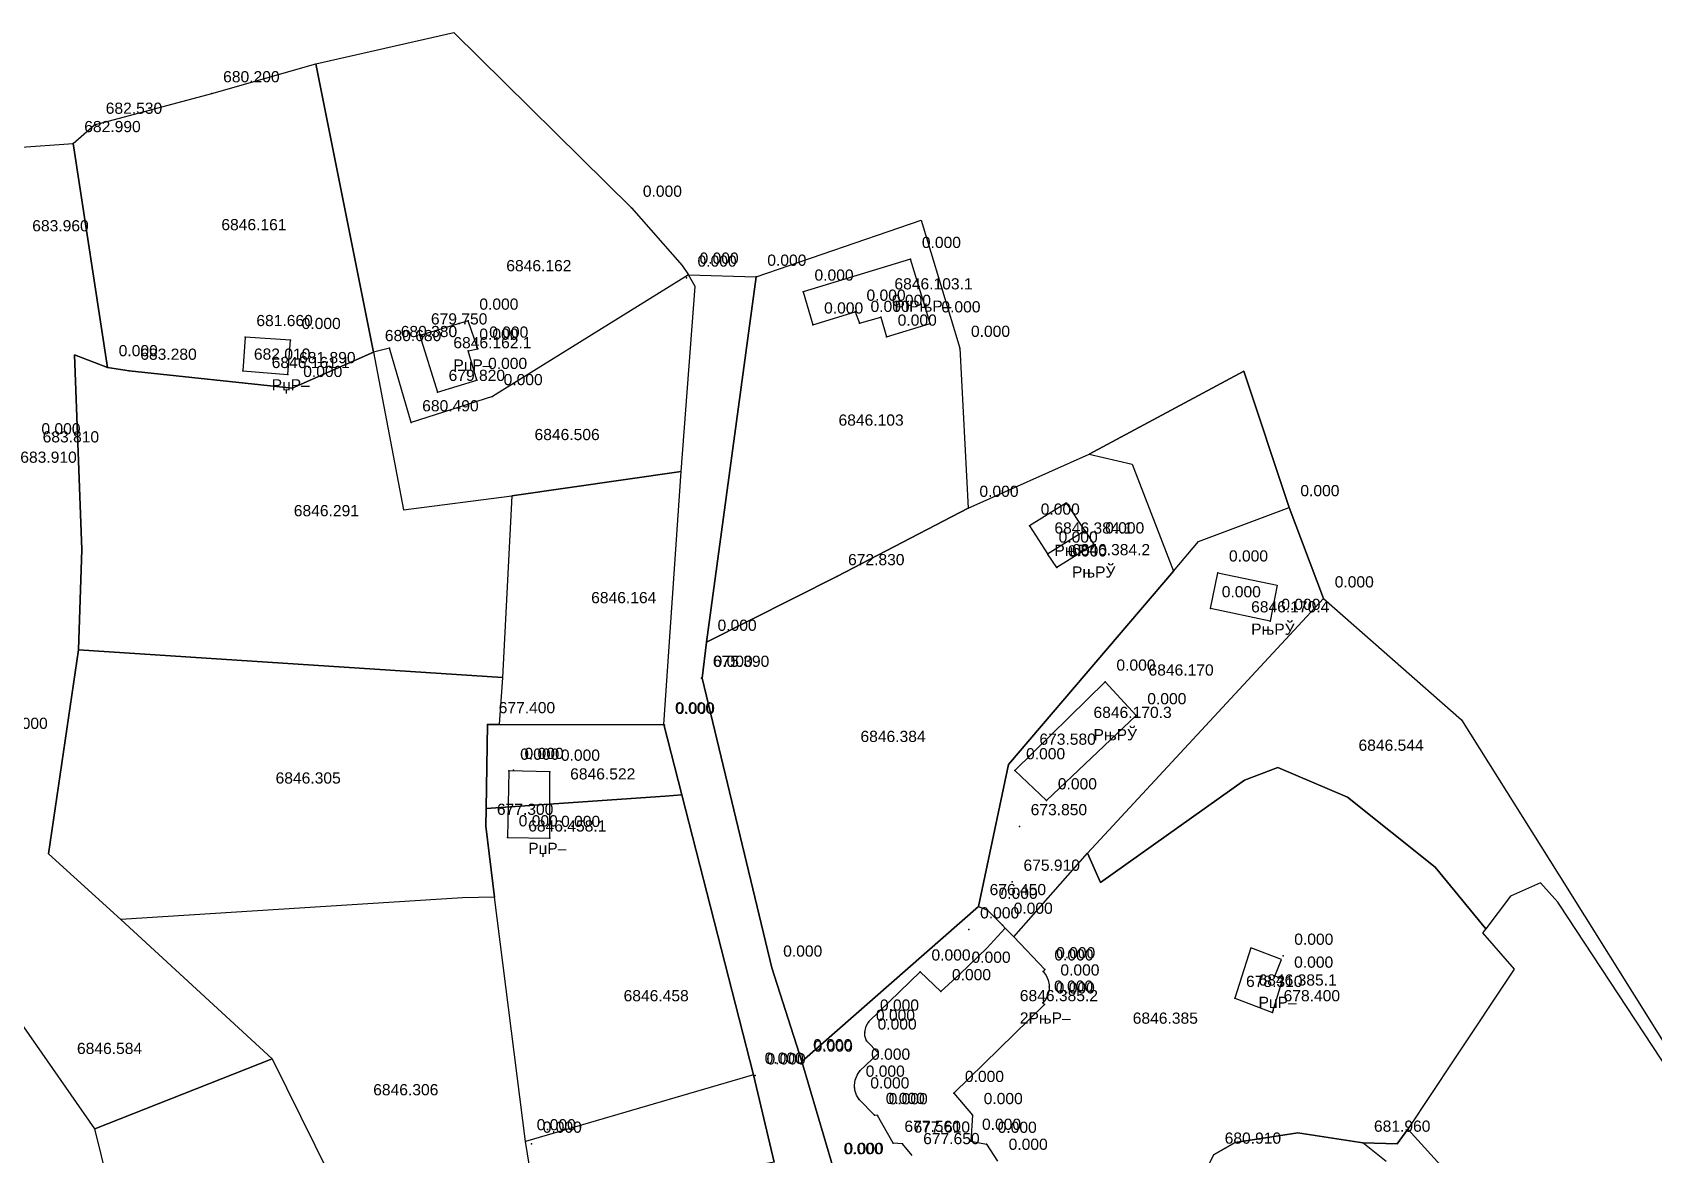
# Model space of a CAD drawing. Header units: metres. Extents: x 8504925 to 8509157, y 4588840 to 4591954.
# Drawn here: x 8507118.4 to 8507263.4, y 4589716.7 to 4589817.1 of the extents above; entities that cross this region are included whole.
import ezdxf

# ---------------------------------------------------------------- set-up
doc = ezdxf.new("R2010")
doc.units = ezdxf.units.M
for name, color, linetype in [('cad13', 30, 'Continuous'), ('cad140', 7, 'Continuous'), ('cad144', 7, 'Continuous'), ('cad146', 7, 'Continuous'), ('cad176', 7, 'Continuous'), ('cad_cont_1', 30, 'Continuous'), ('cad_cont_2', 7, 'Continuous'), ('cad_cont_3', 7, 'Continuous'), ('points', 1, 'Continuous'), ('texts', 7, 'Continuous')]:
    doc.layers.add(name, color=color, linetype=linetype)
doc.styles.get("Standard").update_dxf_attribs({"font": 'arial.ttf'})

msp = doc.modelspace()

# ---------------------------------------------------------------- linework, layer by layer
at = {"layer": 'cad13'}
for points in [[(8507198.73, 4589791.07), (8507196.98, 4589796.83), (8507187.38, 4589793.91), (8507188.24, 4589790.97), (8507192.03, 4589792.11), (8507192.39, 4589791.11), (8507194.3, 4589791.65), (8507194.82, 4589789.88), (8507198.73, 4589791.07)], [(8507154.66, 4589784.94), (8507158.19, 4589786.01), (8507157.41, 4589788.62), (8507158.29, 4589788.81), (8507157.41, 4589791.31), (8507153.08, 4589789.99), (8507154.66, 4589784.94)], [(8507141.29, 4589786.53), (8507141.52, 4589789.58), (8507137.47, 4589789.84), (8507137.25, 4589786.84), (8507141.29, 4589786.53)], [(8507212.55, 4589772.55), (8507210.93, 4589775.04), (8507207.61, 4589772.98), (8507209.21, 4589770.48)], [(8507212.55, 4589772.55), (8507213.37, 4589771.3), (8507210.04, 4589769.24), (8507209.21, 4589770.48)], [(8507209.21, 4589770.48), (8507212.55, 4589772.55)], [(8507229.76, 4589767.66), (8507229.13, 4589764.46), (8507223.8, 4589765.59), (8507224.44, 4589768.79), (8507229.76, 4589767.66)], [(8507209.14, 4589748.41), (8507217.14, 4589756.02), (8507214.38, 4589759.03), (8507206.3, 4589751.1), (8507209.14, 4589748.41)], [(8507161.06, 4589751.06), (8507160.93, 4589745.1), (8507164.72, 4589745.05), (8507164.7, 4589750.97), (8507161.06, 4589751.06)], [(8507197.1, 4589716.68), (8507196.24, 4589717.71), (8507195.42, 4589717.78), (8507194.01, 4589720.24), (8507193.75, 4589720.27), (8507192.37, 4589721.66), (8507192.132, 4589722.056), (8507191.99, 4589722.496), (8507191.951, 4589722.957), (8507192.016, 4589723.415), (8507192.182, 4589723.847), (8507192.44, 4589724.23), (8507194.09, 4589725.83), (8507193.02, 4589726.93), (8507192.89, 4589727.358), (8507192.87, 4589727.71), (8507192.999, 4589728.236), (8507193.25, 4589728.64), (8507197.84, 4589733.1), (8507199.67, 4589731.34), (8507201.42, 4589732.9), (8507203.8, 4589735.21), (8507205.42, 4589737.01)], [(8507206.2, 4589736.22), (8507208.99, 4589733.3), (8507208.83, 4589733.11), (8507209.092, 4589732.757), (8507209.272, 4589732.356), (8507209.361, 4589731.925), (8507209.37, 4589731.76), (8507209.355, 4589731.485), (8507209.256, 4589731.057), (8507209.067, 4589730.66), (8507208.8, 4589730.31), (8507208.95, 4589730.16), (8507200.83, 4589722.24), (8507202.51, 4589720.26), (8507202.36, 4589717.96), (8507203.76, 4589717.69), (8507204.74, 4589716.17)], [(8507229.33, 4589729.46), (8507230.27, 4589732.46), (8507229.55, 4589732.69), (8507230.15, 4589734.19), (8507227.4, 4589735.24), (8507225.97, 4589730.74), (8507229.33, 4589729.46)]]:
    msp.add_lwpolyline(points, dxfattribs=at)
at = {"layer": 'cad140'}
for points in [[(8507220.47, 4589768.93), (8507222.73, 4589771.58), (8507230.83, 4589774.63)], [(8507230.83, 4589774.63), (8507233.9, 4589766.47)], [(8507203.04, 4589738.95), (8507205.72, 4589751.65), (8507220.47, 4589768.93)], [(8507233.9, 4589766.47), (8507246.23, 4589755.64), (8507254.93, 4589741.76)], [(8507159.012, 4589747.689), (8507159.14, 4589755.22)], [(8507158.98, 4589746.13), (8507159.012, 4589747.689)], [(8507254.93, 4589741.76), (8507263.96, 4589727.35), (8507274.62, 4589710.28), (8507276.96, 4589706.33)], [(8507187.26, 4589725.07), (8507203.04, 4589738.95)], [(8507237.41, 4589717.79), (8507231.6, 4589718.69), (8507226.01, 4589717.84), (8507224.06, 4589716.72), (8507213.03, 4589694.31), (8507211.09, 4589692.33), (8507208.86, 4589691.45), (8507206.14, 4589691.98), (8507202.75, 4589695.72), (8507198.84, 4589701.54), (8507196.86, 4589704.38), (8507196.25, 4589704.01), (8507189.99, 4589715.78), (8507187.26, 4589725.07)], [(8507239.49, 4589716.13), (8507237.41, 4589717.79)]]:
    msp.add_lwpolyline(points, dxfattribs=at)
at = {"layer": 'cad144'}
for points in [[(8507143.78, 4589814.29), (8507156.12, 4589817.11)], [(8507156.12, 4589817.11), (8507172.03, 4589801.41), (8507176.55, 4589796.25), (8507177.1, 4589795.42)], [(8507122.08, 4589807.19), (8507124, 4589808.83), (8507134.5, 4589811.65), (8507143.78, 4589814.29)], [(8507143.78, 4589814.29), (8507148.96, 4589788.5)], [(8507125.16, 4589787.15), (8507122.08, 4589807.19)], [(8507183.16, 4589795.24), (8507197.93, 4589800.31)], [(8507197.93, 4589800.31), (8507201.37, 4589788.88), (8507202.13, 4589774.57)], [(8507177.1, 4589795.42), (8507159.58, 4589784.56), (8507152.3, 4589782.22), (8507150.38, 4589788.86), (8507148.96, 4589788.5)], [(8507178.71, 4589762.59), (8507183.16, 4589795.24)], [(8507148.96, 4589788.5), (8507141.66, 4589785.29), (8507127.09, 4589786.83), (8507125.16, 4589787.15)], [(8507202.13, 4589774.57), (8507190.38, 4589768.46), (8507178.71, 4589762.59)], [(8507184.58, 4589733.45), (8507178.35, 4589759.37), (8507178.71, 4589762.59)], [(8507160.17, 4589755.2), (8507159.14, 4589755.22)], [(8507160.17, 4589755.2), (8507174.91, 4589755.2)], [(8507174.91, 4589755.2), (8507176.516, 4589748.911)], [(8507176.516, 4589748.911), (8507182.92, 4589723.87)], [(8507159.78, 4589739.78), (8507158.98, 4589746.13)], [(8507162.54, 4589717.92), (8507159.78, 4589739.78)], [(8507182.92, 4589723.87), (8507162.54, 4589717.92)], [(8507163.403, 4589712.152), (8507163.36, 4589712.77), (8507162.54, 4589717.92)]]:
    msp.add_lwpolyline(points, dxfattribs=at)
at = {"layer": 'cad146'}
for points in [[(8507176.47, 4589777.84), (8507177.7, 4589794.4), (8507177.1, 4589795.42)], [(8507148.96, 4589788.5), (8507151.62, 4589774.4), (8507161.31, 4589775.65)], [(8507122.58, 4589761.88), (8507122.85, 4589770.86), (8507122.22, 4589788.27), (8507125.16, 4589787.15)], [(8507212.94, 4589779.38), (8507216.79, 4589778.5), (8507220.47, 4589768.93)], [(8507161.31, 4589775.65), (8507176.47, 4589777.84)], [(8507174.91, 4589755.2), (8507176.47, 4589777.84)], [(8507161.31, 4589775.65), (8507160.49, 4589759.41)], [(8507212.8, 4589743.7), (8507233.9, 4589766.47)], [(8507126.34, 4589737.77), (8507119.87, 4589743.64), (8507122.58, 4589761.88)], [(8507122.58, 4589761.88), (8507160.49, 4589759.41)], [(8507160.49, 4589759.41), (8507160.17, 4589755.2)], [(8507212.8, 4589743.7), (8507213.96, 4589741.08), (8507226.84, 4589750.22), (8507229.81, 4589751.38), (8507236.05, 4589748.71), (8507243.89, 4589742.45), (8507248.4, 4589736.94)], [(8507159.012, 4589747.689), (8507175.019, 4589748.805), (8507176.516, 4589748.911)], [(8507206.2, 4589736.22), (8507212.8, 4589743.7)], [(8507274.77, 4589704.61), (8507277.25, 4589705.12), (8507265.59, 4589723.03), (8507254.98, 4589739.14), (8507254.84, 4589739.33), (8507253.29, 4589741.04), (8507250.62, 4589739.87), (8507248.4, 4589736.94)], [(8507159.78, 4589739.78), (8507156.91, 4589739.71), (8507126.34, 4589737.77)], [(8507139.88, 4589725.32), (8507126.34, 4589737.77)], [(8507203.04, 4589738.95), (8507203.84, 4589738.62), (8507205.19, 4589737.28), (8507205.42, 4589737.01)], [(8507205.42, 4589737.01), (8507206.2, 4589736.22)], [(8507248.4, 4589736.94), (8507248.12, 4589736.57), (8507250.94, 4589733.34), (8507245.55, 4589725.21), (8507241.44, 4589719.01)], [(8507187.26, 4589725.07), (8507184.58, 4589733.45)], [(8507124.03, 4589719.04), (8507115.53, 4589731.21), (8507112.4, 4589731.96)], [(8507124.03, 4589719.04), (8507139.88, 4589725.32)], [(8507139.88, 4589725.32), (8507151.33, 4589702.15), (8507163.8, 4589702.62)], [(8507182.92, 4589723.87), (8507184.76, 4589716.06)], [(8507127.03, 4589706.87), (8507124.03, 4589719.04)], [(8507241.44, 4589719.01), (8507240.48, 4589717.7), (8507237.41, 4589717.79)], [(8507262.35, 4589694.25), (8507260.48, 4589696.18), (8507252.86, 4589706.68), (8507248.24, 4589711.53), (8507241.44, 4589719.01)]]:
    msp.add_lwpolyline(points, dxfattribs=at)
at = {"layer": 'cad176'}
for points in [[(8507117.052, 4589806.814), (8507122.08, 4589807.19)], [(8507177.1, 4589795.42), (8507183.16, 4589795.24)], [(8507212.94, 4589779.38), (8507226.77, 4589786.81), (8507230.83, 4589774.63)], [(8507202.13, 4589774.57), (8507212.94, 4589779.38)]]:
    msp.add_lwpolyline(points, dxfattribs=at)
at = {"layer": 'cad_cont_1'}
for points in [[(8507198.73, 4589791.07), (8507196.98, 4589796.83), (8507187.38, 4589793.91), (8507188.24, 4589790.97), (8507192.03, 4589792.11), (8507192.39, 4589791.11), (8507194.3, 4589791.65), (8507194.82, 4589789.88), (8507198.73, 4589791.07)], [(8507154.66, 4589784.94), (8507158.19, 4589786.01), (8507157.41, 4589788.62), (8507158.29, 4589788.81), (8507157.41, 4589791.31), (8507153.08, 4589789.99), (8507154.66, 4589784.94)], [(8507141.29, 4589786.53), (8507141.52, 4589789.58), (8507137.47, 4589789.84), (8507137.25, 4589786.84), (8507141.29, 4589786.53)], [(8507209.21, 4589770.48), (8507212.55, 4589772.55), (8507212.55, 4589772.55), (8507210.93, 4589775.04), (8507207.61, 4589772.98), (8507209.21, 4589770.48)], [(8507209.21, 4589770.48), (8507212.55, 4589772.55), (8507212.55, 4589772.55), (8507213.37, 4589771.3), (8507210.04, 4589769.24), (8507209.21, 4589770.48)], [(8507229.76, 4589767.66), (8507229.13, 4589764.46), (8507223.8, 4589765.59), (8507224.44, 4589768.79), (8507229.76, 4589767.66)], [(8507209.14, 4589748.41), (8507217.14, 4589756.02), (8507214.38, 4589759.03), (8507206.3, 4589751.1), (8507209.14, 4589748.41)], [(8507161.06, 4589751.06), (8507160.93, 4589745.1), (8507164.72, 4589745.05), (8507164.7, 4589750.97), (8507161.06, 4589751.06)], [(8507197.1, 4589716.68), (8507196.24, 4589717.71), (8507195.42, 4589717.78), (8507194.01, 4589720.24), (8507193.75, 4589720.27), (8507192.37, 4589721.66), (8507192.132, 4589722.056), (8507191.99, 4589722.496), (8507191.951, 4589722.957), (8507192.016, 4589723.415), (8507192.182, 4589723.847), (8507192.44, 4589724.23), (8507194.09, 4589725.83), (8507193.02, 4589726.93), (8507192.89, 4589727.358), (8507192.87, 4589727.71), (8507192.999, 4589728.236), (8507193.25, 4589728.64), (8507197.84, 4589733.1), (8507199.67, 4589731.34), (8507201.42, 4589732.9), (8507203.8, 4589735.21), (8507205.42, 4589737.01)], [(8507205.42, 4589737.01), (8507206.2, 4589736.22), (8507206.2, 4589736.22), (8507208.99, 4589733.3), (8507208.83, 4589733.11), (8507209.092, 4589732.757), (8507209.272, 4589732.356), (8507209.361, 4589731.925), (8507209.37, 4589731.76), (8507209.355, 4589731.485), (8507209.256, 4589731.057), (8507209.067, 4589730.66), (8507208.8, 4589730.31), (8507208.95, 4589730.16), (8507200.83, 4589722.24), (8507202.51, 4589720.26), (8507202.36, 4589717.96), (8507203.76, 4589717.69), (8507204.74, 4589716.17)], [(8507229.33, 4589729.46), (8507230.27, 4589732.46), (8507229.55, 4589732.69), (8507230.15, 4589734.19), (8507227.4, 4589735.24), (8507225.97, 4589730.74), (8507229.33, 4589729.46)]]:
    msp.add_lwpolyline(points, dxfattribs=at)
at = {"layer": 'cad_cont_2'}
for points in [[(8507143.78, 4589814.29), (8507156.12, 4589817.11), (8507156.12, 4589817.11), (8507172.03, 4589801.41), (8507176.55, 4589796.25), (8507177.1, 4589795.42), (8507177.1, 4589795.42), (8507159.58, 4589784.56), (8507152.3, 4589782.22), (8507150.38, 4589788.86), (8507148.96, 4589788.5), (8507148.96, 4589788.5), (8507143.78, 4589814.29)], [(8507125.16, 4589787.15), (8507122.08, 4589807.19), (8507122.08, 4589807.19), (8507124, 4589808.83), (8507134.5, 4589811.65), (8507143.78, 4589814.29), (8507143.78, 4589814.29), (8507148.96, 4589788.5), (8507148.96, 4589788.5), (8507141.66, 4589785.29), (8507127.09, 4589786.83), (8507125.16, 4589787.15)], [(8507117.052, 4589806.814), (8507122.08, 4589807.19), (8507122.08, 4589807.19), (8507125.16, 4589787.15), (8507125.16, 4589787.15), (8507122.22, 4589788.27), (8507122.85, 4589770.86), (8507122.58, 4589761.88), (8507122.58, 4589761.88), (8507119.87, 4589743.64), (8507126.34, 4589737.77), (8507126.34, 4589737.77), (8507139.88, 4589725.32), (8507139.88, 4589725.32), (8507124.03, 4589719.04), (8507124.03, 4589719.04), (8507115.53, 4589731.21)], [(8507202.13, 4589774.57), (8507190.38, 4589768.46), (8507178.71, 4589762.59), (8507178.71, 4589762.59), (8507183.16, 4589795.24), (8507183.16, 4589795.24), (8507197.93, 4589800.31), (8507197.93, 4589800.31), (8507201.37, 4589788.88), (8507202.13, 4589774.57)], [(8507177.1, 4589795.42), (8507159.58, 4589784.56), (8507152.3, 4589782.22), (8507150.38, 4589788.86), (8507148.96, 4589788.5), (8507148.96, 4589788.5), (8507151.62, 4589774.4), (8507161.31, 4589775.65), (8507161.31, 4589775.65), (8507176.47, 4589777.84), (8507176.47, 4589777.84), (8507177.7, 4589794.4), (8507177.1, 4589795.42)], [(8507174.91, 4589755.2), (8507176.47, 4589777.84), (8507176.47, 4589777.84), (8507177.7, 4589794.4), (8507177.1, 4589795.42), (8507177.1, 4589795.42), (8507183.16, 4589795.24), (8507183.16, 4589795.24), (8507178.71, 4589762.59), (8507178.71, 4589762.59), (8507178.35, 4589759.37), (8507184.58, 4589733.45), (8507184.58, 4589733.45), (8507187.26, 4589725.07), (8507187.26, 4589725.07), (8507189.99, 4589715.78)], [(8507122.58, 4589761.88), (8507122.85, 4589770.86), (8507122.22, 4589788.27), (8507125.16, 4589787.15), (8507125.16, 4589787.15), (8507127.09, 4589786.83), (8507141.66, 4589785.29), (8507148.96, 4589788.5), (8507148.96, 4589788.5), (8507151.62, 4589774.4), (8507161.31, 4589775.65), (8507161.31, 4589775.65), (8507160.49, 4589759.41), (8507160.49, 4589759.41), (8507122.58, 4589761.88)], [(8507203.04, 4589738.95), (8507203.84, 4589738.62), (8507205.19, 4589737.28), (8507205.42, 4589737.01), (8507205.42, 4589737.01), (8507206.2, 4589736.22), (8507206.2, 4589736.22), (8507212.8, 4589743.7), (8507212.8, 4589743.7), (8507233.9, 4589766.47), (8507233.9, 4589766.47), (8507230.83, 4589774.63), (8507230.83, 4589774.63), (8507226.77, 4589786.81), (8507212.94, 4589779.38), (8507212.94, 4589779.38), (8507216.79, 4589778.5), (8507220.47, 4589768.93), (8507220.47, 4589768.93), (8507205.72, 4589751.65), (8507203.04, 4589738.95)], [(8507184.58, 4589733.45), (8507178.35, 4589759.37), (8507178.71, 4589762.59), (8507178.71, 4589762.59), (8507190.38, 4589768.46), (8507202.13, 4589774.57), (8507202.13, 4589774.57), (8507212.94, 4589779.38), (8507212.94, 4589779.38), (8507216.79, 4589778.5), (8507220.47, 4589768.93), (8507220.47, 4589768.93), (8507205.72, 4589751.65), (8507203.04, 4589738.95), (8507203.04, 4589738.95), (8507187.26, 4589725.07), (8507187.26, 4589725.07), (8507184.58, 4589733.45)], [(8507160.17, 4589755.2), (8507174.91, 4589755.2), (8507174.91, 4589755.2), (8507176.47, 4589777.84), (8507176.47, 4589777.84), (8507161.31, 4589775.65), (8507161.31, 4589775.65), (8507160.49, 4589759.41), (8507160.49, 4589759.41), (8507160.17, 4589755.2)], [(8507127.03, 4589706.87), (8507124.03, 4589719.04), (8507124.03, 4589719.04), (8507115.53, 4589731.21), (8507112.4, 4589731.96), (8507112.4, 4589731.96), (8507105.89, 4589733.52), (8507105.89, 4589733.52), (8507097.3, 4589742.2), (8507080.85, 4589748.86), (8507080.85, 4589748.86), (8507069.08, 4589753.64), (8507057.74, 4589760.93), (8507052.32, 4589766.41), (8507052.32, 4589766.41), (8507053.32, 4589763.76), (8507059.57, 4589755.08), (8507044.66, 4589745.52), (8507044.66, 4589745.52), (8507042.49, 4589744.57)], [(8507212.8, 4589743.7), (8507233.9, 4589766.47), (8507233.9, 4589766.47), (8507246.23, 4589755.64), (8507254.93, 4589741.76), (8507254.93, 4589741.76), (8507263.96, 4589727.35), (8507274.62, 4589710.28)], [(8507126.34, 4589737.77), (8507119.87, 4589743.64), (8507122.58, 4589761.88), (8507122.58, 4589761.88), (8507160.49, 4589759.41), (8507160.49, 4589759.41), (8507160.17, 4589755.2), (8507160.17, 4589755.2), (8507159.14, 4589755.22), (8507159.14, 4589755.22), (8507159.012, 4589747.689), (8507159.012, 4589747.689), (8507158.98, 4589746.13), (8507158.98, 4589746.13), (8507159.78, 4589739.78), (8507159.78, 4589739.78), (8507156.91, 4589739.71), (8507126.34, 4589737.77)], [(8507159.012, 4589747.689), (8507159.14, 4589755.22), (8507159.14, 4589755.22), (8507160.17, 4589755.2), (8507160.17, 4589755.2), (8507174.91, 4589755.2), (8507174.91, 4589755.2), (8507176.516, 4589748.911), (8507176.516, 4589748.911), (8507175.019, 4589748.805), (8507159.012, 4589747.689)], [(8507184.76, 4589716.06), (8507182.92, 4589723.87), (8507182.92, 4589723.87), (8507176.516, 4589748.911), (8507176.516, 4589748.911), (8507174.91, 4589755.2)], [(8507189.99, 4589715.78), (8507187.26, 4589725.07), (8507187.26, 4589725.07), (8507203.04, 4589738.95), (8507203.04, 4589738.95), (8507203.84, 4589738.62), (8507205.19, 4589737.28), (8507205.42, 4589737.01), (8507205.42, 4589737.01), (8507206.2, 4589736.22), (8507206.2, 4589736.22), (8507212.8, 4589743.7), (8507212.8, 4589743.7), (8507213.96, 4589741.08), (8507226.84, 4589750.22), (8507229.81, 4589751.38), (8507236.05, 4589748.71), (8507243.89, 4589742.45), (8507248.4, 4589736.94), (8507248.4, 4589736.94), (8507248.12, 4589736.57), (8507250.94, 4589733.34), (8507245.55, 4589725.21), (8507241.44, 4589719.01), (8507241.44, 4589719.01), (8507240.48, 4589717.7), (8507237.41, 4589717.79)], [(8507277.25, 4589705.12), (8507265.59, 4589723.03), (8507254.98, 4589739.14), (8507254.84, 4589739.33), (8507253.29, 4589741.04), (8507250.62, 4589739.87), (8507248.4, 4589736.94), (8507248.4, 4589736.94), (8507243.89, 4589742.45), (8507236.05, 4589748.71), (8507229.81, 4589751.38), (8507226.84, 4589750.22), (8507213.96, 4589741.08), (8507212.8, 4589743.7)], [(8507159.78, 4589739.78), (8507158.98, 4589746.13), (8507158.98, 4589746.13), (8507159.012, 4589747.689), (8507159.012, 4589747.689), (8507175.019, 4589748.805), (8507176.516, 4589748.911), (8507176.516, 4589748.911), (8507182.92, 4589723.87), (8507182.92, 4589723.87), (8507184.76, 4589716.06), (8507184.76, 4589716.06), (8507163.403, 4589712.152), (8507163.403, 4589712.152), (8507163.36, 4589712.77), (8507162.54, 4589717.92), (8507162.54, 4589717.92), (8507159.78, 4589739.78)], [(8507248.4, 4589736.94), (8507248.12, 4589736.57), (8507250.94, 4589733.34), (8507245.55, 4589725.21), (8507241.44, 4589719.01), (8507241.44, 4589719.01), (8507248.24, 4589711.53), (8507252.86, 4589706.68), (8507260.48, 4589696.18), (8507262.35, 4589694.25), (8507262.35, 4589694.25), (8507274.77, 4589704.61), (8507274.77, 4589704.61), (8507277.25, 4589705.12), (8507265.59, 4589723.03), (8507254.98, 4589739.14), (8507254.84, 4589739.33), (8507253.29, 4589741.04), (8507250.62, 4589739.87), (8507248.4, 4589736.94)], [(8507159.78, 4589739.78), (8507156.91, 4589739.71), (8507126.34, 4589737.77), (8507126.34, 4589737.77), (8507139.88, 4589725.32), (8507139.88, 4589725.32), (8507151.33, 4589702.15), (8507163.8, 4589702.62), (8507163.8, 4589702.62), (8507164.14, 4589704.14), (8507163.66, 4589708.55), (8507163.66, 4589708.55), (8507163.403, 4589712.152), (8507163.403, 4589712.152), (8507163.36, 4589712.77), (8507162.54, 4589717.92), (8507162.54, 4589717.92), (8507159.78, 4589739.78)], [(8507124.03, 4589719.04), (8507139.88, 4589725.32), (8507139.88, 4589725.32), (8507151.33, 4589702.15)], [(8507127.03, 4589706.87), (8507124.03, 4589719.04)], [(8507224.06, 4589716.72), (8507226.01, 4589717.84), (8507231.6, 4589718.69), (8507237.41, 4589717.79), (8507237.41, 4589717.79), (8507240.48, 4589717.7), (8507241.44, 4589719.01), (8507241.44, 4589719.01), (8507248.24, 4589711.53)], [(8507237.41, 4589717.79), (8507231.6, 4589718.69), (8507226.01, 4589717.84), (8507224.06, 4589716.72)]]:
    msp.add_lwpolyline(points, dxfattribs=at)
at = {"layer": 'cad_cont_3'}
msp.add_lwpolyline([(8507117.052, 4589806.814), (8507122.08, 4589807.19), (8507122.08, 4589807.19), (8507124, 4589808.83), (8507134.5, 4589811.65), (8507143.78, 4589814.29), (8507143.78, 4589814.29), (8507156.12, 4589817.11), (8507156.12, 4589817.11), (8507172.03, 4589801.41), (8507176.55, 4589796.25), (8507177.1, 4589795.42), (8507177.1, 4589795.42), (8507183.16, 4589795.24), (8507183.16, 4589795.24), (8507197.93, 4589800.31), (8507197.93, 4589800.31), (8507201.37, 4589788.88), (8507202.13, 4589774.57), (8507202.13, 4589774.57), (8507212.94, 4589779.38), (8507212.94, 4589779.38), (8507226.77, 4589786.81), (8507230.83, 4589774.63), (8507230.83, 4589774.63), (8507233.9, 4589766.47), (8507233.9, 4589766.47), (8507246.23, 4589755.64), (8507254.93, 4589741.76), (8507254.93, 4589741.76), (8507263.96, 4589727.35)], dxfattribs=at)
at = {"layer": 'points'}
for p in [(8507134.5, 4589811.65), (8507124, 4589808.83), (8507122.08, 4589807.19), (8507172.03, 4589801.41), (8507196.98, 4589796.83), (8507176.92, 4589795.16), (8507177.1, 4589795.42), (8507183.16, 4589795.24), (8507187.38, 4589793.91), (8507192.03, 4589792.11), (8507194.3, 4589791.65), (8507153.08, 4589789.99), (8507157.41, 4589791.31), (8507188.24, 4589790.97), (8507192.39, 4589791.11), (8507198.73, 4589791.07), (8507137.47, 4589789.84), (8507141.52, 4589789.58), (8507148.96, 4589788.5), (8507150.38, 4589788.86), (8507157.41, 4589788.62), (8507158.29, 4589788.81), (8507194.82, 4589789.88), (8507201.37, 4589788.88), (8507125.16, 4589787.15), (8507127.09, 4589786.83), (8507137.25, 4589786.84), (8507141.29, 4589786.53), (8507158.19, 4589786.01), (8507141.66, 4589785.29), (8507154.66, 4589784.94), (8507159.58, 4589784.56), (8507152.3, 4589782.22), (8507202.13, 4589774.57), (8507230.83, 4589774.63), (8507207.61, 4589772.98), (8507213.37, 4589771.3), (8507209.21, 4589770.48), (8507190.38, 4589768.46), (8507210.04, 4589769.24), (8507224.44, 4589768.79), (8507223.8, 4589765.59), (8507233.9, 4589766.47), (8507229.13, 4589764.46), (8507178.71, 4589762.59), (8507178.29, 4589759.37), (8507178.35, 4589759.37), (8507214.38, 4589759.03), (8507159.14, 4589755.22), (8507174.91, 4589755.2), (8507174.97, 4589755.16), (8507217.14, 4589756.02), (8507207.49, 4589752.4), (8507161.06, 4589751.06), (8507161.45, 4589751.13), (8507164.7, 4589750.97), (8507206.3, 4589751.1), (8507209.14, 4589748.41), (8507158.98, 4589746.13), (8507160.93, 4589745.1), (8507164.72, 4589745.05), (8507206.71, 4589746.1), (8507206.07, 4589741.13), (8507203.04, 4589738.95), (8507203.84, 4589738.62), (8507202.19, 4589736.87), (8507205.19, 4589737.28), (8507184.58, 4589733.45), (8507230.28, 4589734.51), (8507197.84, 4589733.1), (8507201.42, 4589732.9), (8507208.83, 4589733.11), (8507208.99, 4589733.3), (8507230.27, 4589732.46), (8507199.67, 4589731.34), (8507209.37, 4589731.76), (8507225.97, 4589730.74), (8507208.8, 4589730.31), (8507208.95, 4589730.16), (8507229.33, 4589729.46), (8507192.87, 4589727.71), (8507193.23, 4589728.62), (8507193.02, 4589726.93), (8507187.26, 4589725.07), (8507187.31, 4589724.95), (8507182.92, 4589723.87), (8507183.09, 4589723.81), (8507192.44, 4589724.23), (8507191.96, 4589722.71), (8507200.83, 4589722.24), (8507192.37, 4589721.66), (8507193.75, 4589720.27), (8507194.01, 4589720.24), (8507202.51, 4589720.26), (8507162.54, 4589717.92), (8507163.08, 4589717.7), (8507195.42, 4589717.78), (8507196.24, 4589717.71), (8507202.36, 4589717.96), (8507203.76, 4589717.69), (8507237.41, 4589717.79)]:
    msp.add_point(p, dxfattribs=at)

# ---------------------------------------------------------------- texts
at = {"layer": 'cad_cont_1'}
for s, p in [('6846.103.1', (8507195.529, 4589794.125)), ('6846.162.1', (8507156.087, 4589788.861)), ('6846.161.1', (8507139.84, 4589787.09)), ('6846.384.1', (8507209.833, 4589772.288)), ('6846.384.2', (8507211.404, 4589770.352)), ('6846.170.4', (8507227.426, 4589765.239)), ('6846.170.3', (8507213.33, 4589755.798)), ('6846.458.1', (8507162.781, 4589745.641)), ('6846.385.1', (8507228.088, 4589731.864)), ('6846.385.2', (8507206.74, 4589730.467))]:
    msp.add_text(s, height=1, dxfattribs=at).set_placement(p)
at = {"layer": 'cad_cont_2'}
for s, p in [('6846.161', (8507135.34, 4589799.42)), ('6846.162', (8507160.82, 4589795.75)), ('6846.103', (8507190.53, 4589781.94)), ('6846.506', (8507163.346, 4589780.647)), ('6846.291', (8507141.82, 4589773.84)), ('6846.164', (8507168.41, 4589766.06)), ('6846.170', (8507218.25, 4589759.59)), ('6846.384', (8507192.492, 4589753.649)), ('6846.544', (8507237.028, 4589752.861)), ('6846.305', (8507140.19, 4589749.93)), ('6846.522', (8507166.531, 4589750.295)), ('6846.458', (8507171.31, 4589730.46)), ('6846.385', (8507216.84, 4589728.45)), ('6846.584', (8507122.43, 4589725.743)), ('6846.306', (8507148.92, 4589722.05))]:
    msp.add_text(s, height=1, dxfattribs=at).set_placement(p)
at = {"layer": 'points'}
for s, p in [('680.200', (8507135.5, 4589812.65)), ('682.530', (8507125, 4589809.83)), ('682.990', (8507123.08, 4589808.19)), ('0.000', (8507173.03, 4589802.41)), ('683.960', (8507118.43, 4589799.32)), ('0.000', (8507197.98, 4589797.83)), ('0.000', (8507178.1, 4589796.42)), ('0.000', (8507184.16, 4589796.24)), ('0.000', (8507177.92, 4589796.16)), ('0.000', (8507188.38, 4589794.91)), ('0.000', (8507158.41, 4589792.31)), ('0.000', (8507189.24, 4589791.97)), ('0.000', (8507193.03, 4589793.11)), ('0.000', (8507193.39, 4589792.11)), ('0.000', (8507195.3, 4589792.65)), ('0.000', (8507199.73, 4589792.07)), ('681.660', (8507138.47, 4589790.84)), ('0.000', (8507142.52, 4589790.58)), ('679.750', (8507154.08, 4589790.99)), ('0.000', (8507195.82, 4589790.88)), ('680.680', (8507149.96, 4589789.5)), ('680.380', (8507151.38, 4589789.86)), ('0.000', (8507158.41, 4589789.62)), ('0.000', (8507159.29, 4589789.81)), ('0.000', (8507202.37, 4589789.88)), ('0.000', (8507126.16, 4589788.15)), ('683.280', (8507128.09, 4589787.83)), ('682.010', (8507138.25, 4589787.84)), ('681.890', (8507142.29, 4589787.53)), ('0.000', (8507142.66, 4589786.29)), ('0.000', (8507159.19, 4589787.01)), ('679.820', (8507155.66, 4589785.94)), ('0.000', (8507160.58, 4589785.56)), ('680.490', (8507153.3, 4589783.22)), ('0.000', (8507119.25, 4589781.16)), ('683.810', (8507119.36, 4589780.44)), ('683.910', (8507117.36, 4589778.62)), ('0.000', (8507203.13, 4589775.57)), ('0.000', (8507231.83, 4589775.63)), ('0.000', (8507208.61, 4589773.98)), ('0.000', (8507214.37, 4589772.3)), ('0.000', (8507210.21, 4589771.48)), ('0.000', (8507211.04, 4589770.24)), ('672.830', (8507191.38, 4589769.46)), ('0.000', (8507225.44, 4589769.79)), ('0.000', (8507234.9, 4589767.47)), ('0.000', (8507224.8, 4589766.59)), ('0.000', (8507230.13, 4589765.46)), ('0.000', (8507179.71, 4589763.59)), ('675.390', (8507179.29, 4589760.37)), ('0.000', (8507179.35, 4589760.37)), ('0.000', (8507215.38, 4589760.03)), ('677.400', (8507160.14, 4589756.22)), ('0.000', (8507175.91, 4589756.2)), ('0.000', (8507175.97, 4589756.16)), ('0.000', (8507218.14, 4589757.02)), ('0.000', (8507116.32, 4589754.82)), ('673.580', (8507208.49, 4589753.4)), ('0.000', (8507162.06, 4589752.06)), ('0.000', (8507162.45, 4589752.13)), ('0.000', (8507165.7, 4589751.97)), ('0.000', (8507207.3, 4589752.1)), ('0.000', (8507210.14, 4589749.41)), ('677.300', (8507159.98, 4589747.13)), ('673.850', (8507207.71, 4589747.1)), ('0.000', (8507161.93, 4589746.1)), ('0.000', (8507165.72, 4589746.05)), ('675.910', (8507207.07, 4589742.13)), ('676.450', (8507204.04, 4589739.95)), ('0.000', (8507204.84, 4589739.62)), ('0.000', (8507206.19, 4589738.28)), ('0.000', (8507203.19, 4589737.87)), ('0.000', (8507231.28, 4589735.51)), ('0.000', (8507185.58, 4589734.45)), ('0.000', (8507198.84, 4589734.1)), ('0.000', (8507202.42, 4589733.9)), ('0.000', (8507209.83, 4589734.11)), ('0.000', (8507209.99, 4589734.3)), ('0.000', (8507210.37, 4589732.76)), ('0.000', (8507231.27, 4589733.46)), ('0.000', (8507200.67, 4589732.34)), ('0.000', (8507209.8, 4589731.31)), ('0.000', (8507209.95, 4589731.16)), ('678.310', (8507226.97, 4589731.74)), ('0.000', (8507194.23, 4589729.62)), ('678.400', (8507230.33, 4589730.46)), ('0.000', (8507193.87, 4589728.71)), ('0.000', (8507194.02, 4589727.93)), ('0.000', (8507188.26, 4589726.07)), ('0.000', (8507188.31, 4589725.95)), ('0.000', (8507193.44, 4589725.23)), ('0.000', (8507183.92, 4589724.87)), ('0.000', (8507184.09, 4589724.81)), ('0.000', (8507192.96, 4589723.71)), ('0.000', (8507193.37, 4589722.66)), ('0.000', (8507201.83, 4589723.24)), ('0.000', (8507194.75, 4589721.27)), ('0.000', (8507195.01, 4589721.24)), ('0.000', (8507203.51, 4589721.26)), ('0.000', (8507163.54, 4589718.92)), ('0.000', (8507164.08, 4589718.7)), ('677.560', (8507196.42, 4589718.78)), ('677.610', (8507197.24, 4589718.71)), ('0.000', (8507203.36, 4589718.96)), ('0.000', (8507204.76, 4589718.69)), ('681.960', (8507238.41, 4589718.79)), ('0.000', (8507190.99, 4589716.78)), ('0.000', (8507191.06, 4589716.8)), ('677.650', (8507198.1, 4589717.68)), ('0.000', (8507205.74, 4589717.17)), ('680.910', (8507225.06, 4589717.72))]:
    msp.add_text(s, height=1, dxfattribs=at).set_placement(p)
at = {"layer": 'texts'}
for s, p in [('РїРњР–', (8507195.529, 4589792.125)), ('РџР–', (8507156.087, 4589786.861)), ('РџР–', (8507139.84, 4589785.09)), ('РњР–', (8507209.833, 4589770.288)), ('РњРЎ', (8507211.404, 4589768.352)), ('РњРЎ', (8507227.426, 4589763.239)), ('РњРЎ', (8507213.33, 4589753.798)), ('РџР–', (8507162.781, 4589743.641)), ('РџР–', (8507228.088, 4589729.864)), ('2РњР–', (8507206.74, 4589728.467))]:
    msp.add_text(s, height=1, dxfattribs=at).set_placement(p)

doc.saveas('drawing.dxf')
